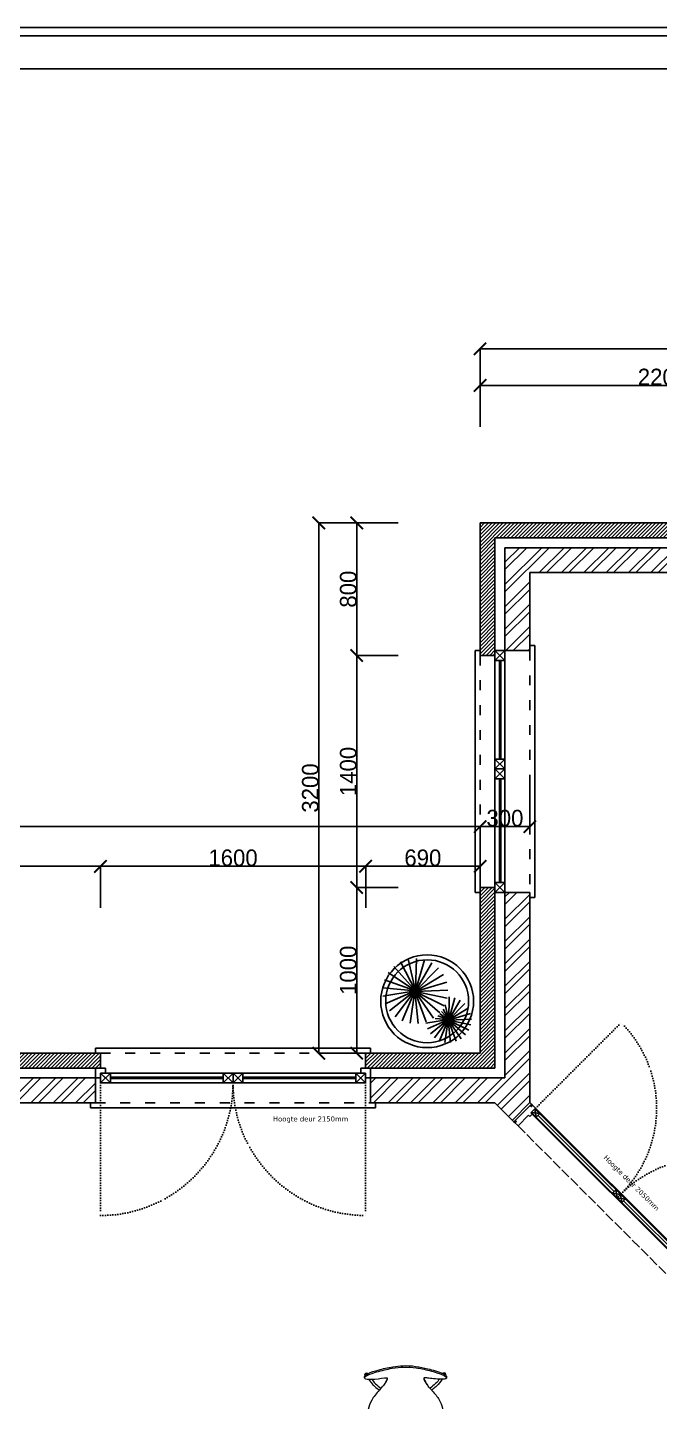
# Model space of a CAD drawing. Header units: millimetres. Extents: x -153917 to -31303, y -39726 to 31262.
# Drawn here: x -71831 to -68020, y -167 to 8125 of the extents above; entities that cross this region are included whole.
import ezdxf

# ---------------------------------------------------------------- set-up
doc = ezdxf.new("R2010")
doc.units = ezdxf.units.MM
doc.header["$LTSCALE"] = 5
for name, pattern in [('ACAD_ISO02W100', [15, 12, -3]), ('ACAD_ISO03W100', [30, 12, -18]), ('ACAD_ISO07W100', [3, 0, -3])]:
    doc.linetypes.add(name, pattern=pattern)
for name, color, linetype in [('Bemating', 1, 'Continuous'), ('bomen', 62, 'Continuous'), ('Deuren', 8, 'Continuous'), ('glas', 4, 'Continuous'), ('invulling muren', 252, 'Continuous'), ('KADER', 7, 'Continuous'), ('Meubel', 8, 'Continuous'), ('muren', 7, 'Continuous'), ('ramen', 8, 'Continuous'), ('Tekst', 7, 'Continuous')]:
    doc.layers.add(name, color=color, linetype=linetype)
doc.layers.add('tegel', color=7, linetype='Continuous', lineweight=0, true_color=0xcbcac8)
doc.layers.add('verre', color=4, linetype='Continuous', lineweight=0)
doc.styles.add('Geneva', font='')
doc.styles.get('Geneva').set_extended_font_data('Geneva')
doc.dimstyles.new('ISO-25', dxfattribs={"dimtxt": 100, "dimasz": 25, "dimexe": 1.25, "dimexo": 0.625, "dimtad": 1, "dimtxsty": 'Standard', "dimblk": 'ARCHTICK', "dimcen": 2.5, "dimse1": 1, "dimse2": 1, "dimadec": 0, "dimazin": 0, "dimtfac": 1, "dimtmove": 0, "dimatfit": 3, "dimfxl": 1, "dimarcsym": 0})

# ---------------------------------------------------------------- blocks, each defined once
blk = doc.blocks.new('_ArchTick')
at = {"color": 0, "linetype": 'ByBlock', "const_width": 0.15}
blk.add_lwpolyline([(-0.5, -0.5), (0.5, 0.5)], dxfattribs=at)
blk = doc.blocks.new('*D524')
at = {"layer": 'Bemating', "color": 0, "lineweight": -2, "transparency": 16777216}
for p, q in [((-80401.8, -10738.3), (-80401.8, -10989.5)), ((-63201.8, -10738.3), (-63201.8, -10989.5)), ((-80401.8, -10988.3), (-63201.8, -10988.3))]:
    blk.add_line(p, q, dxfattribs=at)
at = {"layer": 'Defpoints', "color": 0, "transparency": 16777216}
for p in [(-80401.8, 501.3), (-63201.8, -2778.7), (-63201.8, -10988.3)]:
    blk.add_point(p, dxfattribs=at)
at = {"layer": 'Bemating', "color": 0, "lineweight": -2, "transparency": 16777216, "xscale": 75, "yscale": 75, "zscale": 75, "rotation": 180}
blk.add_blockref('_ArchTick', (-80401.8, -10988.3), dxfattribs=at)
at = {"layer": 'Bemating', "color": 0, "lineweight": -2, "transparency": 16777216, "xscale": 75, "yscale": 75, "zscale": 75}
blk.add_blockref('_ArchTick', (-63201.8, -10988.3), dxfattribs=at)
at = {"layer": 'Bemating', "color": 0, "transparency": 16777216, "insert": (-71801.8, -10937.6), "char_height": 100, "attachment_point": 5, "style": 'Geneva'}
blk.add_mtext('17200', dxfattribs=at)
blk = doc.blocks.new('*D516')
at = {"layer": 'Bemating', "color": 0, "lineweight": -2, "transparency": 16777216}
for p, q in [((-69101.8, 5935.7), (-69101.8, 6186.9)), ((-69101.8, 6185.7), (-63201.8, 6185.7)), ((-63201.8, 5935.7), (-63201.8, 6186.9))]:
    blk.add_line(p, q, dxfattribs=at)
at = {"layer": 'Defpoints', "color": 0, "transparency": 16777216}
for p in [(-63201.8, 6185.7), (-69101.8, 5135.3), (-63201.8, 5135.3)]:
    blk.add_point(p, dxfattribs=at)
at = {"layer": 'Bemating', "color": 0, "lineweight": -2, "transparency": 16777216, "xscale": 75, "yscale": 75, "zscale": 75, "rotation": 180}
blk.add_blockref('_ArchTick', (-69101.8, 6185.7), dxfattribs=at)
at = {"layer": 'Bemating', "color": 0, "lineweight": -2, "transparency": 16777216, "xscale": 75, "yscale": 75, "zscale": 75}
blk.add_blockref('_ArchTick', (-63201.8, 6185.7), dxfattribs=at)
at = {"layer": 'Bemating', "color": 0, "transparency": 16777216, "insert": (-66151.8, 6236.3), "char_height": 100, "attachment_point": 5, "style": 'Geneva'}
blk.add_mtext('5900', dxfattribs=at)
blk = doc.blocks.new('*D527')
at = {"layer": 'Bemating', "color": 0, "lineweight": -2, "transparency": 16777216}
for p, q in [((-69824.7, 5135.3), (-70076, 5135.3)), ((-70074.7, 5135.3), (-70074.7, 1935.3)), ((-69824.7, 1935.3), (-70076, 1935.3))]:
    blk.add_line(p, q, dxfattribs=at)
at = {"layer": 'Defpoints', "color": 0, "transparency": 16777216}
for p in [(-69101.8, 5135.3), (-70074.7, 1935.3), (-69101.8, 1935.3)]:
    blk.add_point(p, dxfattribs=at)
at = {"layer": 'Bemating', "color": 0, "lineweight": -2, "transparency": 16777216, "xscale": 75, "yscale": 75, "zscale": 75}
for p, rotation in [((-70074.7, 5135.3), 90), ((-70074.7, 1935.3), 270)]:
    blk.add_blockref('_ArchTick', p, dxfattribs=dict(at, rotation=rotation))
at = {"layer": 'Bemating', "color": 0, "transparency": 16777216, "insert": (-70125.3, 3535.3), "char_height": 100, "attachment_point": 5, "rotation": 90, "style": 'Geneva'}
blk.add_mtext('3200', dxfattribs=at)
blk = doc.blocks.new('*D528')
at = {"layer": 'Bemating', "color": 0, "lineweight": -2, "transparency": 16777216}
for p, q in [((-69595.8, 5135.3), (-69847, 5135.3)), ((-69845.8, 5135.3), (-69845.8, 4335.3)), ((-69595.8, 4335.3), (-69847, 4335.3))]:
    blk.add_line(p, q, dxfattribs=at)
at = {"layer": 'Defpoints', "color": 0, "transparency": 16777216}
for p in [(-69101.8, 5135.3), (-69845.8, 4335.3), (-69101.8, 4335.3)]:
    blk.add_point(p, dxfattribs=at)
at = {"layer": 'Bemating', "color": 0, "lineweight": -2, "transparency": 16777216, "xscale": 75, "yscale": 75, "zscale": 75}
for p, rotation in [((-69845.8, 5135.3), 90), ((-69845.8, 4335.3), 270)]:
    blk.add_blockref('_ArchTick', p, dxfattribs=dict(at, rotation=rotation))
at = {"layer": 'Bemating', "color": 0, "transparency": 16777216, "insert": (-69896.4, 4735.3), "char_height": 100, "attachment_point": 5, "rotation": 90, "style": 'Geneva'}
blk.add_mtext('800', dxfattribs=at)
blk = doc.blocks.new('*D529')
at = {"layer": 'Bemating', "color": 0, "lineweight": -2, "transparency": 16777216}
for p, q in [((-69595.8, 4335.3), (-69847, 4335.3)), ((-69845.8, 4335.3), (-69845.8, 2935.3)), ((-69595.8, 2935.3), (-69847, 2935.3))]:
    blk.add_line(p, q, dxfattribs=at)
at = {"layer": 'Defpoints', "color": 0, "transparency": 16777216}
for p in [(-69101.8, 4335.3), (-69845.8, 2935.3), (-69101.8, 2935.3)]:
    blk.add_point(p, dxfattribs=at)
at = {"layer": 'Bemating', "color": 0, "lineweight": -2, "transparency": 16777216, "xscale": 75, "yscale": 75, "zscale": 75}
for p, rotation in [((-69845.8, 4335.3), 90), ((-69845.8, 2935.3), 270)]:
    blk.add_blockref('_ArchTick', p, dxfattribs=dict(at, rotation=rotation))
at = {"layer": 'Bemating', "color": 0, "transparency": 16777216, "insert": (-69896.4, 3635.3), "char_height": 100, "attachment_point": 5, "rotation": 90, "style": 'Geneva'}
blk.add_mtext('1400', dxfattribs=at)
blk = doc.blocks.new('*D517')
at = {"layer": 'Bemating', "color": 0, "lineweight": -2, "transparency": 16777216}
for p, q in [((-69595.8, 2935.3), (-69847, 2935.3)), ((-69845.8, 2935.3), (-69845.8, 1935.3)), ((-69595.8, 1935.3), (-69847, 1935.3))]:
    blk.add_line(p, q, dxfattribs=at)
at = {"layer": 'Defpoints', "color": 0, "transparency": 16777216}
for p in [(-69101.8, 2935.3), (-69845.8, 1935.3), (-69101.8, 1935.3)]:
    blk.add_point(p, dxfattribs=at)
at = {"layer": 'Bemating', "color": 0, "lineweight": -2, "transparency": 16777216, "xscale": 75, "yscale": 75, "zscale": 75}
for p, rotation in [((-69845.8, 2935.3), 90), ((-69845.8, 1935.3), 270)]:
    blk.add_blockref('_ArchTick', p, dxfattribs=dict(at, rotation=rotation))
at = {"layer": 'Bemating', "color": 0, "transparency": 16777216, "insert": (-69896.4, 2435.3), "char_height": 100, "attachment_point": 5, "rotation": 90, "style": 'Geneva'}
blk.add_mtext('1000', dxfattribs=at)
blk = doc.blocks.new('*D530')
at = {"layer": 'Bemating', "color": 0, "lineweight": -2, "transparency": 16777216}
for p, q in [((-80401.8, 3052.4), (-80401.8, 3303.7)), ((-80401.8, 3302.4), (-69101.8, 3302.4)), ((-69101.8, 3052.4), (-69101.8, 3303.7))]:
    blk.add_line(p, q, dxfattribs=at)
at = {"layer": 'Defpoints', "color": 0, "transparency": 16777216}
for p in [(-69101.8, 3302.4), (-80401.8, 1935.3), (-69101.8, 1935.3)]:
    blk.add_point(p, dxfattribs=at)
at = {"layer": 'Bemating', "color": 0, "lineweight": -2, "transparency": 16777216, "xscale": 75, "yscale": 75, "zscale": 75, "rotation": 180}
blk.add_blockref('_ArchTick', (-80401.8, 3302.4), dxfattribs=at)
at = {"layer": 'Bemating', "color": 0, "lineweight": -2, "transparency": 16777216, "xscale": 75, "yscale": 75, "zscale": 75}
blk.add_blockref('_ArchTick', (-69101.8, 3302.4), dxfattribs=at)
at = {"layer": 'Bemating', "color": 0, "transparency": 16777216, "insert": (-74751.8, 3353), "char_height": 100, "attachment_point": 5, "style": 'Geneva'}
blk.add_mtext('11300', dxfattribs=at)
blk = doc.blocks.new('*D531')
at = {"layer": 'Bemating', "color": 0, "lineweight": -2, "transparency": 16777216}
for p, q in [((-68801.8, 3552.4), (-68801.8, 3301.2)), ((-69101.8, 3052.4), (-69101.8, 3303.7)), ((-69101.8, 3302.4), (-68801.8, 3302.4))]:
    blk.add_line(p, q, dxfattribs=at)
at = {"layer": 'Defpoints', "color": 0, "transparency": 16777216}
for p in [(-68801.8, 4365.3), (-68801.8, 3302.4), (-69101.8, 1935.3)]:
    blk.add_point(p, dxfattribs=at)
at = {"layer": 'Bemating', "color": 0, "lineweight": -2, "transparency": 16777216, "xscale": 75, "yscale": 75, "zscale": 75, "rotation": 180}
blk.add_blockref('_ArchTick', (-69101.8, 3302.4), dxfattribs=at)
at = {"layer": 'Bemating', "color": 0, "lineweight": -2, "transparency": 16777216, "xscale": 75, "yscale": 75, "zscale": 75}
blk.add_blockref('_ArchTick', (-68801.8, 3302.4), dxfattribs=at)
at = {"layer": 'Bemating', "color": 0, "transparency": 16777216, "insert": (-68951.8, 3353), "char_height": 100, "attachment_point": 5, "style": 'Geneva'}
blk.add_mtext('300', dxfattribs=at)
blk = doc.blocks.new('*D540')
at = {"layer": 'Bemating', "color": 0, "lineweight": -2, "transparency": 16777216}
for p, q in [((-72791.8, 2812.9), (-72791.8, 3064.1)), ((-72791.8, 3062.9), (-71391.8, 3062.9)), ((-71391.8, 2812.9), (-71391.8, 3064.1))]:
    blk.add_line(p, q, dxfattribs=at)
at = {"layer": 'Defpoints', "color": 0, "transparency": 16777216}
for p in [(-71391.8, 3062.9), (-72791.8, 1935.3), (-71391.8, 1935.3)]:
    blk.add_point(p, dxfattribs=at)
at = {"layer": 'Bemating', "color": 0, "lineweight": -2, "transparency": 16777216, "xscale": 75, "yscale": 75, "zscale": 75, "rotation": 180}
blk.add_blockref('_ArchTick', (-72791.8, 3062.9), dxfattribs=at)
at = {"layer": 'Bemating', "color": 0, "lineweight": -2, "transparency": 16777216, "xscale": 75, "yscale": 75, "zscale": 75}
blk.add_blockref('_ArchTick', (-71391.8, 3062.9), dxfattribs=at)
at = {"layer": 'Bemating', "color": 0, "transparency": 16777216, "insert": (-72091.8, 3113.5), "char_height": 100, "attachment_point": 5, "style": 'Geneva'}
blk.add_mtext('1400', dxfattribs=at)
blk = doc.blocks.new('*D541')
at = {"layer": 'Bemating', "color": 0, "lineweight": -2, "transparency": 16777216}
for p, q in [((-71391.8, 2812.9), (-71391.8, 3064.1)), ((-71391.8, 3062.9), (-69791.8, 3062.9)), ((-69791.8, 2812.9), (-69791.8, 3064.1))]:
    blk.add_line(p, q, dxfattribs=at)
at = {"layer": 'Defpoints', "color": 0, "transparency": 16777216}
for p in [(-69791.8, 3062.9), (-71391.8, 1935.3), (-69791.8, 1890.3)]:
    blk.add_point(p, dxfattribs=at)
at = {"layer": 'Bemating', "color": 0, "lineweight": -2, "transparency": 16777216, "xscale": 75, "yscale": 75, "zscale": 75, "rotation": 180}
blk.add_blockref('_ArchTick', (-71391.8, 3062.9), dxfattribs=at)
at = {"layer": 'Bemating', "color": 0, "lineweight": -2, "transparency": 16777216, "xscale": 75, "yscale": 75, "zscale": 75}
blk.add_blockref('_ArchTick', (-69791.8, 3062.9), dxfattribs=at)
at = {"layer": 'Bemating', "color": 0, "transparency": 16777216, "insert": (-70591.8, 3113.5), "char_height": 100, "attachment_point": 5, "style": 'Geneva'}
blk.add_mtext('1600', dxfattribs=at)
blk = doc.blocks.new('*D542')
at = {"layer": 'Bemating', "color": 0, "lineweight": -2, "transparency": 16777216}
for p, q in [((-69791.8, 2812.9), (-69791.8, 3064.1)), ((-69791.8, 3062.9), (-69101.8, 3062.9)), ((-69101.8, 2812.9), (-69101.8, 3064.1))]:
    blk.add_line(p, q, dxfattribs=at)
at = {"layer": 'Defpoints', "color": 0, "transparency": 16777216}
for p in [(-69101.8, 3062.9), (-69101.8, 1935.3), (-69791.8, 1890.3)]:
    blk.add_point(p, dxfattribs=at)
at = {"layer": 'Bemating', "color": 0, "lineweight": -2, "transparency": 16777216, "xscale": 75, "yscale": 75, "zscale": 75, "rotation": 180}
blk.add_blockref('_ArchTick', (-69791.8, 3062.9), dxfattribs=at)
at = {"layer": 'Bemating', "color": 0, "lineweight": -2, "transparency": 16777216, "xscale": 75, "yscale": 75, "zscale": 75}
blk.add_blockref('_ArchTick', (-69101.8, 3062.9), dxfattribs=at)
at = {"layer": 'Bemating', "color": 0, "transparency": 16777216, "insert": (-69446.8, 3113.5), "char_height": 100, "attachment_point": 5, "style": 'Geneva'}
blk.add_mtext('690', dxfattribs=at)
blk = doc.blocks.new('*D574')
at = {"layer": 'Bemating', "color": 0, "lineweight": -2, "transparency": 16777216}
for p, q in [((-69101.8, 5714.6), (-69101.8, 5965.9)), ((-69101.8, 5964.6), (-66901.8, 5964.6)), ((-66901.8, 5714.6), (-66901.8, 5965.9))]:
    blk.add_line(p, q, dxfattribs=at)
at = {"layer": 'Defpoints', "color": 0, "transparency": 16777216}
for p in [(-66901.8, 5964.6), (-69101.8, 5135.3), (-66901.8, 5135.3)]:
    blk.add_point(p, dxfattribs=at)
at = {"layer": 'Bemating', "color": 0, "lineweight": -2, "transparency": 16777216, "xscale": 75, "yscale": 75, "zscale": 75, "rotation": 180}
blk.add_blockref('_ArchTick', (-69101.8, 5964.6), dxfattribs=at)
at = {"layer": 'Bemating', "color": 0, "lineweight": -2, "transparency": 16777216, "xscale": 75, "yscale": 75, "zscale": 75}
blk.add_blockref('_ArchTick', (-66901.8, 5964.6), dxfattribs=at)
at = {"layer": 'Bemating', "color": 0, "transparency": 16777216, "insert": (-68001.8, 6015.3), "char_height": 100, "attachment_point": 5, "style": 'Geneva'}
blk.add_mtext('2200', dxfattribs=at)
blk = doc.blocks.new('A$C0EE24A55')
at = {"linetype": 'Continuous'}
for p, q in [((0.713, 1.12), (0.553, 1.81)), ((0.713, 1.116), (0.905, 1.798)), ((0.714, 1.118), (0.73, 1.826)), ((0.71, 1.125), (0.12, 1.518)), ((0.712, 1.123), (0.238, 1.651)), ((0.713, 1.122), (0.386, 1.75)), ((0.712, 1.112), (1.208, 1.618)), ((0.713, 1.114), (1.068, 1.727)), ((0.708, 1.126), (0.039, 1.36)), ((0.708, 1.11), (1.387, 1.314)), ((0.71, 1.111), (1.317, 1.477)), ((0.706, 1.126), (0, 1.187)), ((0.704, 1.126), (0.005, 1.009)), ((0.702, 1.125), (0.054, 0.838)), ((0.7, 1.124), (0.144, 0.685)), ((0.699, 1.123), (0.27, 0.559)), ((0.698, 1.121), (0.422, 0.468)), ((0.698, 1.119), (0.593, 0.418)), ((0.698, 1.117), (0.77, 0.412)), ((0.698, 1.115), (0.944, 0.45)), ((0.699, 1.113), (1.102, 0.53)), ((0.7, 1.112), (1.236, 0.648)), ((0.702, 1.111), (1.336, 0.794)), ((0.704, 1.11), (1.397, 0.961)), ((0.706, 1.11), (1.414, 1.138)), ((1.432, 0.494), (1.444, 0.99)), ((1.432, 0.493), (1.567, 0.97)), ((1.432, 0.491), (1.681, 0.921)), ((1.43, 0.499), (1.24, 0.626)), ((1.431, 0.498), (1.275, 0.671)), ((1.432, 0.497), (1.312, 0.728)), ((1.432, 0.496), (1.357, 0.821)), ((1.429, 0.489), (1.904, 0.631)), ((1.43, 0.489), (1.855, 0.746)), ((1.431, 0.49), (1.779, 0.844)), ((1.426, 0.5), (0.936, 0.418)), ((1.424, 0.499), (0.971, 0.298)), ((1.423, 0.499), (1.034, 0.191)), ((1.422, 0.498), (1.122, 0.103)), ((1.427, 0.5), (1.135, 0.525)), ((1.429, 0.5), (1.198, 0.58)), ((1.422, 0.496), (1.228, 0.039)), ((1.421, 0.495), (1.348, 0.004)), ((1.421, 0.493), (1.472, 0)), ((1.422, 0.492), (1.594, 0.027)), ((1.422, 0.491), (1.705, 0.083)), ((1.423, 0.49), (1.798, 0.165)), ((1.424, 0.489), (1.868, 0.268)), ((1.426, 0.489), (1.911, 0.385)), ((1.427, 0.489), (1.923, 0.508))]:
    blk.add_line(p, q, dxfattribs=at)

msp = doc.modelspace()

# ---------------------------------------------------------------- hatches: boundary and pattern name
at = {"layer": 'invulling muren'}
h = msp.add_hatch(dxfattribs=at)
h.set_pattern_fill('ANSI31', color=256, scale=5)
h.set_pattern_definition([(45, (1e-11, -23136.502), (-11.2253202, 11.2253202), [])])
h.paths.add_polyline_path([(-79351.814, 1935.315), (-80401.814, 1935.315), (-80401.814, 651.315), (-80401.814, 501.315), (-80401.814, -464.685), (-80311.814, -464.685), (-80311.814, -434.685), (-80311.814, 651.315), (-80311.814, 1845.315), (-79351.814, 1845.315)])
h.paths.add_polyline_path([(-80311.814, -1464.685), (-80401.814, -1464.685), (-80401.814, -3674.685), (-80311.814, -3674.685), (-80311.814, -3644.685)])
h.paths.add_polyline_path([(-80311.814, -4674.685), (-80401.814, -4674.685), (-80401.814, -7064.685), (-79301.814, -7064.685), (-79301.814, -6974.685), (-79331.814, -6974.685), (-80311.814, -6974.685)])
h.paths.add_polyline_path([(-77201.814, -6974.685), (-77901.814, -6974.685), (-77901.814, -7064.685), (-77871.814, -7064.685), (-77201.814, -7064.685)])
h.paths.add_polyline_path([(-73801.814, -6974.685), (-73831.814, -6974.685), (-75801.814, -6974.685), (-75801.814, -7064.685), (-75771.814, -7064.685), (-74301.814, -7064.685), (-73901.814, -7064.685), (-73801.814, -7064.685)])
h.paths.add_polyline_path([(-73901.814, -7064.685), (-73991.814, -7064.685), (-73991.814, -7374.685), (-74211.814, -7374.685), (-74211.814, -7064.685), (-74301.814, -7064.685), (-74301.814, -7464.685), (-73901.814, -7464.685)])
h.paths.add_polyline_path([(-73901.814, -9464.685), (-74301.814, -9464.685), (-74301.814, -9864.685), (-73901.814, -9864.685)])
h.paths.add_polyline_path([(-73991.814, -9774.685), (-74211.814, -9774.685), (-74211.814, -9554.685), (-73991.814, -9554.685)], flags=16)
h.paths.add_polyline_path([(-71501.814, -9464.685), (-71901.814, -9464.685), (-71901.814, -9864.685), (-71501.814, -9864.685), (-71501.814, -9774.685), (-71811.814, -9774.685), (-71811.814, -9554.685), (-71501.814, -9554.685)], flags=17)
h.paths.add_polyline_path([(-71411.814, -6974.685), (-71971.814, -6974.685), (-72001.814, -6974.685), (-72001.814, -7064.685), (-71501.814, -7064.685), (-71501.814, -9564.685), (-71501.814, -9864.685), (-70001.814, -9864.685), (-70001.814, -9774.685), (-70031.814, -9774.685), (-71411.814, -9774.685)])
h.paths.add_polyline_path([(-67401.814, -9164.685), (-67401.814, -6564.685), (-66901.814, -6564.685), (-66901.814, -6264.685), (-66931.814, -6264.685), (-66991.814, -6264.685), (-66991.814, -6474.685), (-67491.814, -6474.685), (-67491.814, -9774.685), (-68571.814, -9774.685), (-68601.814, -9774.685), (-68601.814, -9864.685), (-68571.814, -9864.685), (-67401.814, -9864.685)])
h.paths.add_polyline_path([(-74191.814, 1935.315), (-74221.814, 1935.315), (-76051.814, 1935.315), (-76051.814, 1845.315), (-75941.814, 1845.315), (-74191.814, 1845.315)])
h.paths.add_polyline_path([(-71391.814, 1935.315), (-72791.814, 1935.315), (-72791.814, 1845.315), (-72761.814, 1845.315), (-71391.814, 1845.315)])
h.paths.add_polyline_path([(-69011.814, 2935.315), (-69101.814, 2935.315), (-69101.814, 2905.315), (-69101.814, 1935.315), (-69791.814, 1935.315), (-69791.814, 1845.315), (-69761.814, 1845.315), (-69011.814, 1845.315)])
h.paths.add_polyline_path([(-66901.814, 5135.315), (-66931.814, 5135.315), (-69101.814, 5135.315), (-69101.814, 4335.315), (-69011.814, 4335.315), (-69011.814, 4365.315), (-69011.814, 5045.315), (-66931.814, 5045.315), (-66901.814, 5045.315)])
h.paths.add_polyline_path([(-63201.814, 5135.315), (-65401.814, 5135.315), (-65401.814, 5045.315), (-65371.814, 5045.315), (-63291.814, 5045.315), (-63291.814, 4172.815), (-63291.814, 2835.315), (-63201.814, 2835.315), (-63201.814, 2865.315)])
h.paths.add_polyline_path([(-63201.814, 1935.315), (-63291.814, 1935.315), (-63291.814, 1905.315), (-63291.814, -764.685), (-63201.814, -764.685), (-63201.814, 651.315)])
h.paths.add_polyline_path([(-63201.814, -2928.685), (-63201.814, -1764.685), (-63291.814, -1764.685), (-63291.814, -1794.685), (-63291.814, -5602.185), (-63291.814, -6474.685), (-63811.814, -6474.685), (-63811.814, -6264.685), (-63901.814, -6264.685), (-63901.814, -6564.685), (-63201.814, -6564.685), (-63201.814, -5614.685), (-63201.814, -5464.685)])
h = msp.add_hatch(dxfattribs=at)
h.set_pattern_fill('ANSI32', color=256, scale=10)
h.set_pattern_definition([(45, (1e-11, -23136.5), (-67.35192, 67.35192), []), (45, (44.9, -23136.5), (-67.35192, 67.35192), [])])
h.paths.add_polyline_path([(-66931.814, 4985.315), (-68951.814, 4985.315), (-68951.814, 4365.315), (-68801.814, 4365.315), (-68801.814, 4395.315), (-68801.814, 4835.315), (-66931.814, 4835.315)])
h.paths.add_polyline_path([(-63351.814, 4985.315), (-65371.814, 4985.315), (-65371.814, 4835.315), (-63501.814, 4835.315), (-63501.814, 4172.815), (-63501.814, 2865.315), (-63351.814, 2865.315), (-63351.814, 4172.815)])
h.paths.add_polyline_path([(-68801.814, 2905.315), (-68951.814, 2905.315), (-68951.814, 1785.315), (-69761.814, 1785.315), (-69761.814, 1635.315), (-69731.814, 1635.315), (-69011.814, 1635.315), (-68897.75, 1521.252), (-68890.679, 1528.323), (-68791.684, 1627.318), (-68801.814, 1637.447)])
h.paths.add_polyline_path([(-71421.814, 1785.315), (-72761.814, 1785.315), (-72761.814, 1635.315), (-72731.814, 1635.315), (-72371.814, 1635.315), (-71421.814, 1635.315)])
h.paths.add_polyline_path([(-74221.814, 1785.315), (-75941.814, 1785.315), (-75941.814, 1845.315), (-76091.814, 1845.315), (-76091.814, 1635.315), (-75301.814, 1635.315), (-75301.814, 385.315), (-75301.814, -64.685), (-75301.814, -564.685), (-75301.814, -964.685), (-75751.814, -964.685), (-75751.814, -1414.685), (-75301.814, -1414.685), (-75301.814, -1464.685), (-75291.814, -1464.685), (-75151.814, -1464.685), (-75151.814, -664.685), (-75151.814, 1635.315), (-74221.814, 1635.315)])
h.paths.add_polyline_path([(-75301.814, -1164.685), (-75301.814, -1314.685), (-75651.814, -1314.685), (-75651.814, -1164.685)], flags=16)
h.paths.add_polyline_path([(-75315.634, -1235.416, -1), (-75415.634, -1235.416, -1)], flags=0)
h.paths.add_polyline_path([(-75443.869, -1235.416, -1), (-75543.869, -1235.416, -1)], flags=0)
h.paths.add_polyline_path([(-79311.814, 1845.315), (-79461.814, 1845.315), (-79461.814, 1785.315), (-80251.814, 1785.315), (-80251.814, 651.315), (-80251.814, -434.685), (-80101.814, -434.685), (-80101.814, -404.685), (-80101.814, 651.315), (-80101.814, 1635.315), (-79311.814, 1635.315)])
h.paths.add_polyline_path([(-80101.814, -1524.685), (-80101.814, -1494.685), (-80251.814, -1494.685), (-80251.814, -3644.685), (-80101.814, -3644.685), (-80101.814, -2464.685)])
h.paths.add_polyline_path([(-80101.814, -4704.685), (-80251.814, -4704.685), (-80251.814, -6914.685), (-79331.814, -6914.685), (-79331.814, -6764.685), (-79361.814, -6764.685), (-80101.814, -6764.685), (-80101.814, -5676.685)])
h.paths.add_polyline_path([(-77231.814, -6764.685), (-77871.814, -6764.685), (-77871.814, -6914.685), (-77231.814, -6914.685)])
h.paths.add_polyline_path([(-73831.814, -6764.685), (-74101.814, -6764.685), (-75151.814, -6764.685), (-75151.814, -6514.685), (-75161.814, -6514.685), (-75301.814, -6514.685), (-75301.814, -6764.685), (-75771.814, -6764.685), (-75771.814, -6914.685), (-73831.814, -6914.685)])
h.paths.add_polyline_path([(-75151.814, -2314.685), (-75161.814, -2314.685), (-75301.814, -2314.685), (-75301.814, -3064.685), (-75301.814, -3164.685), (-75301.814, -4764.685), (-75291.814, -4764.685), (-75151.814, -4764.685), (-75151.814, -3214.685), (-72251.814, -3214.685), (-71561.814, -3214.685), (-71432.334, -3344.164), (-71425.263, -3337.093), (-71326.268, -3238.098), (-71499.682, -3064.685), (-75151.814, -3064.685)])
h.paths.add_polyline_path([(-70551.814, -4014.685), (-70501.814, -4014.685), (-70501.814, -4004.685), (-70501.814, -3864.685), (-70699.682, -3864.685), (-70725.227, -3839.139), (-70732.298, -3846.21), (-70831.293, -3945.205), (-70701.814, -4074.685), (-70701.814, -5164.685), (-70751.814, -5164.685), (-70751.814, -5264.685), (-70701.814, -5264.685), (-70701.814, -6764.685), (-71701.814, -6764.685), (-71701.814, -5264.685), (-71601.814, -5264.685), (-71601.814, -5164.685), (-71801.814, -5164.685), (-71801.814, -6764.685), (-71971.814, -6764.685), (-71971.814, -6914.685), (-71411.814, -6914.685), (-71351.814, -6914.685), (-71351.814, -9714.685), (-70031.814, -9714.685), (-70031.814, -9564.685), (-70061.814, -9564.685), (-71201.814, -9564.685), (-71201.814, -6914.685), (-70551.814, -6914.685)])
h.paths.add_polyline_path([(-67401.814, -5676.685), (-67401.814, -5614.685), (-67411.814, -5614.685), (-67701.814, -5614.685), (-67701.814, -9564.685), (-68571.814, -9564.685), (-68571.814, -9714.685), (-67551.814, -9714.685), (-67551.814, -6414.685), (-67491.814, -6414.685), (-66991.814, -6414.685), (-66991.814, -6264.685), (-67401.814, -6264.685)])
h.paths.add_polyline_path([(-63351.814, -5602.185), (-63351.814, -1794.685), (-63501.814, -1794.685), (-63501.814, -1824.685), (-63501.814, -2624.685), (-63501.814, -2928.685), (-63501.814, -5614.685), (-63501.814, -6264.685), (-63811.814, -6264.685), (-63811.814, -6414.685), (-63351.814, -6414.685)])
h.paths.add_polyline_path([(-63551.814, -114.685), (-63551.814, -264.685), (-63501.814, -264.685), (-63501.814, -734.685), (-63351.814, -734.685), (-63351.814, 1905.315), (-63501.814, 1905.315), (-63501.814, 1635.315), (-63501.814, 651.315), (-63501.814, -114.685)])
h.paths.add_polyline_path([(-64401.814, -264.685), (-64401.814, -114.685), (-67551.814, -114.685), (-67551.814, 387.447), (-67709.811, 545.445), (-67716.882, 538.374), (-67815.877, 439.379), (-67701.814, 325.315), (-67701.814, -3864.685), (-69651.814, -3864.685), (-69651.814, -3874.685), (-69651.814, -4014.685), (-67701.814, -4014.685), (-67701.814, -4764.685), (-67691.814, -4764.685), (-67401.814, -4764.685), (-67401.814, -264.685)])

# ---------------------------------------------------------------- linework, layer by layer
at = {"layer": 'Deuren', "linetype": 'ACAD_ISO07W100'}
for p, q in [((-68766.936, 1602.569), (-68250.748, 2118.757)), ((-71391.814, 1755.315), (-71391.814, 955.315)), ((-69791.814, 1755.315), (-69791.814, 955.315))]:
    msp.add_line(p, q, dxfattribs=at)
at = {"layer": 'Deuren'}
for p, q in [((-68890.679, 1528.323), (-68791.684, 1627.318)), ((-68795.22, 1574.285), (-68766.936, 1602.569)), ((-67709.811, 545.445), (-68791.684, 1627.318)), ((-68766.936, 1602.569), (-68791.684, 1627.318)), ((-67759.308, 545.445), (-68791.684, 1577.821)), ((-68791.684, 1577.821), (-68742.187, 1570.749)), ((-67738.095, 566.658), (-68770.471, 1599.034)), ((-68763.4, 1549.536), (-68770.471, 1599.034)), ((-68897.75, 1521.252), (-68873.002, 1496.503)), ((-68873.002, 1496.503), (-68809.362, 1560.143)), ((-68802.291, 1553.072), (-68809.362, 1560.143)), ((-68802.291, 1553.072), (-68788.149, 1567.214)), ((-67762.844, 541.909), (-68795.22, 1574.285)), ((-68763.4, 1549.536), (-68742.187, 1570.749)), ((-68303.781, 1089.917), (-68282.567, 1111.13)), ((-68303.781, 1089.917), (-68254.283, 1082.846)), ((-68275.496, 1061.633), (-68282.567, 1111.13)), ((-68279.032, 1058.097), (-68250.748, 1086.381)), ((-68247.212, 1033.348), (-68254.283, 1082.846)), ((-68275.496, 1061.633), (-68225.999, 1054.562)), ((-68247.212, 1033.348), (-68225.999, 1054.562))]:
    msp.add_line(p, q, dxfattribs=at)
at = {"layer": 'Deuren', "linetype": 'ACAD_ISO02W100'}
msp.add_line((-68873.002, 1496.503), (-67840.626, 464.127), dxfattribs=at)
at = {"layer": 'Deuren'}
for points in [[(-68791.684, 1627.318), (-68784.613, 1620.247), (-68791.684, 1613.176), (-68798.755, 1620.247)], [(-68897.75, 1521.252), (-68890.679, 1514.181), (-68883.608, 1521.252), (-68890.679, 1528.323)]]:
    msp.add_lwpolyline(points, close=True, dxfattribs=at)
at = {"layer": 'Deuren', "linetype": 'ACAD_ISO07W100'}
for centre, radius, start, end in [((-68766.936, 1602.569), 730, 314.9999643, 45), ((-71391.814, 1755.315), 800, 270, 0), ((-69791.814, 1755.315), 800, 180, 270), ((-67734.56, 570.193), 730, 45, 135.0000357)]:
    msp.add_arc(centre, radius, start, end, dxfattribs=at)
at = {"layer": 'glas'}
for p, q in [((-68752.793, 1560.143), (-68293.174, 1100.523)), ((-68236.605, 1043.955), (-67776.986, 584.335))]:
    msp.add_line(p, q, dxfattribs=at)
at = {"layer": 'KADER', "linetype": 'Continuous'}
for p, q in [((-82778.23, 8125.167), (-54714.122, 8125.167)), ((-82778.23, 8125.167), (-54714.122, 8125.167)), ((-82728.23, 8075.167), (-54764.122, 8075.167)), ((-82528.23, 7875.167), (-54964.122, 7875.167))]:
    msp.add_line(p, q, dxfattribs=at)
at = {"layer": 'Meubel', "lineweight": -3}
for radius in [280, 250]:
    msp.add_circle((-69420.914, 2248.472), radius, dxfattribs=at)
at = {"layer": 'Meubel', "lineweight": 9}
for points, knots in [([(-69794.591, -9.078), (-69794.663, -9.048), (-69794.731, -9.019), (-69794.803, -8.989), (-69801.355, 1.665), (-69784.952, 11.879), (-69778.368, 0.894)], [0, 0, 0, 0, 1, 1, 1, 2, 2, 2, 2]), ([(-69799.452, -24.158), (-69799.381, -24.143), (-69799.289, -24.108), (-69799.199, -24.069), (-69797.407, -19.92), (-69793.773, -17.187), (-69790.352, -14.802), (-69786.489, -12.108), (-69782.187, -9.679), (-69778.154, -7.658), (-69762.338, 0.263), (-69743.923, 6.339), (-69726.065, 11.105), (-69694.994, 19.395), (-69662.857, 28.245), (-69631.511, 33.538), (-69607.322, 37.625), (-69583.769, 40.298), (-69559.886, 40.861), (-69535.685, 41.429), (-69511.484, 39.599), (-69486.541, 36.125), (-69474.839, 34.493), (-69462.771, 32.153), (-69451.01, 29.683), (-69421.543, 23.491), (-69391.147, 15.486), (-69362.004, 6.761), (-69353.458, 4.202), (-69345.313, 1.32), (-69336.996, -2.169), (-69324.889, -7.244), (-69312.134, -12.534), (-69303.787, -22.84), (-69303.736, -23.331), (-69303.498, -23.471), (-69303.323, -23.563)], [0, 0, 0, 0, 1, 1, 1, 2, 2, 2, 3, 3, 3, 4, 4, 4, 5, 5, 5, 6, 6, 6, 7, 7, 7, 8, 8, 8, 9, 9, 9, 10, 10, 10, 11, 11, 11, 12, 12, 12, 12]), ([(-69779.856, 0.299), (-69779.922, 0.165), (-69780.002, 0.049), (-69780.082, -0.067), (-69780.523, -0.172), (-69780.785, -0.285), (-69781.047, -0.296)], [0, 0, 0, 0, 1, 1, 1, 2, 2, 2, 2]), ([(-69778.368, 0.894), (-69759.545, 10.697), (-69737.19, 17.028), (-69715.944, 22.714), (-69686.799, 30.513), (-69658.385, 38.009), (-69627.534, 42.956), (-69607.756, 46.13), (-69587.136, 48.127), (-69567.926, 49.044), (-69517.3, 51.458), (-69463.179, 42.257), (-69417.372, 30.576), (-69386.238, 22.634), (-69353.88, 15.341), (-69325.3, 1.49)], [0, 0, 0, 0, 1, 1, 1, 2, 2, 2, 3, 3, 3, 4, 4, 4, 5, 5, 5, 5]), ([(-69799.452, -24.158), (-69800.515, -27.835), (-69795.889, -29.883), (-69792.448, -30.746), (-69786.762, -32.172), (-69777.481, -32.089), (-69773.456, -32.446)], [0, 0, 0, 0, 1, 1, 1, 2, 2, 2, 2]), ([(-69799.452, -24.158), (-69799.488, -22.28), (-69800.116, -17.761), (-69799.56, -15.719), (-69798.791, -12.906), (-69796.526, -11.62), (-69794.591, -9.078)], [0, 0, 0, 0, 1, 1, 1, 2, 2, 2, 2]), ([(-69792.01, -7.092), (-69791.975, -7.104), (-69791.936, -7.113), (-69791.9, -7.125), (-69788.292, -4.72), (-69784.521, -2.696), (-69781.047, -0.296)], [0, 0, 0, 0, 1, 1, 1, 2, 2, 2, 2]), ([(-69773.456, -32.446), (-69769.071, -39.426), (-69762.838, -46.681), (-69757.744, -53.2), (-69754.348, -57.546), (-69751.336, -61.847), (-69747.924, -65.702), (-69744.614, -69.444), (-69740.342, -73.165), (-69736.776, -76.282), (-69727.983, -83.968), (-69718.567, -91.273), (-69709.604, -99.423)], [0, 0, 0, 0, 1, 1, 1, 2, 2, 2, 3, 3, 3, 4, 4, 4, 4]), ([(-69755.744, -32.446), (-69730.671, -31.743), (-69701.956, -27.787), (-69678.246, -24.807), (-69673.469, -24.206), (-69668.489, -23.087), (-69664.598, -24.352), (-69663.493, -24.712), (-69662.32, -25.066), (-69662.124, -26.194)], [0, 0, 0, 0, 1, 1, 1, 2, 2, 2, 3, 3, 3, 3]), ([(-69755.744, -32.446), (-69748.653, -40.831), (-69742.217, -51.616), (-69733.204, -59.91), (-69722.624, -69.644), (-69711.491, -78.205), (-69700.078, -88.409)], [0, 0, 0, 0, 1, 1, 1, 2, 2, 2, 2]), ([(-69662.124, -26.194), (-69662.175, -26.206), (-69662.222, -26.221), (-69662.273, -26.236), (-69665.803, -37.42), (-69670.316, -47.341), (-69677.092, -58.403), (-69679.64, -62.568), (-69683.027, -66.265), (-69684.635, -70.013), (-69684.635, -70.016), (-69684.462, -70.093), (-69684.45, -70.102)], [0, 0, 0, 0, 1, 1, 1, 2, 2, 2, 3, 3, 3, 4, 4, 4, 4]), ([(-69662.124, -26.194), (-69662.077, -26.21), (-69662.026, -26.224), (-69661.978, -26.242), (-69660.305, -28.707), (-69662.702, -34.342), (-69664.145, -37.715), (-69668.893, -48.797), (-69677.142, -61.847), (-69684.45, -70.102)], [0, 0, 0, 0, 1, 1, 1, 2, 2, 2, 3, 3, 3, 3]), ([(-69440.502, -26.194), (-69440.567, -26.227), (-69440.633, -26.263), (-69440.699, -26.296), (-69442.118, -30.055), (-69440.106, -33.949), (-69438.63, -37.417), (-69435.692, -44.323), (-69431.545, -51.572), (-69427.029, -58.263), (-69423.951, -62.824), (-69420.79, -67.593), (-69417.432, -70.846)], [0, 0, 0, 0, 1, 1, 1, 2, 2, 2, 3, 3, 3, 4, 4, 4, 4]), ([(-69347.328, -32.446), (-69361.016, -32.22), (-69379.255, -30.356), (-69392.677, -28.677), (-69398.657, -27.927), (-69404.9, -27.096), (-69410.347, -26.403), (-69418.486, -25.364), (-69429.223, -23.429), (-69436.689, -24.054), (-69437.543, -24.126), (-69440.106, -24.566), (-69440.502, -26.194)], [0, 0, 0, 0, 1, 1, 1, 2, 2, 2, 3, 3, 3, 4, 4, 4, 4]), ([(-69403.143, -87.665), (-69408.463, -82.825), (-69412.672, -76.404), (-69417.405, -71.218), (-69417.47, -71.147), (-69417.378, -70.927), (-69417.432, -70.846)], [0, 0, 0, 0, 1, 1, 1, 2, 2, 2, 2]), ([(-69347.328, -32.446), (-69353.472, -40.034), (-69360.42, -50.357), (-69369.869, -59.314), (-69380.246, -69.15), (-69391.191, -77.514), (-69402.315, -87.302), (-69402.536, -87.493), (-69402.89, -87.552), (-69403.143, -87.665)], [0, 0, 0, 0, 1, 1, 1, 2, 2, 2, 3, 3, 3, 3]), ([(-69329.616, -32.446), (-69340.637, -47.279), (-69350.213, -61.425), (-69364.808, -74.496), (-69370.696, -79.768), (-69377.546, -85.269), (-69383.859, -90.571), (-69387.104, -93.294), (-69390.307, -96.149), (-69393.618, -98.679)], [0, 0, 0, 0, 1, 1, 1, 2, 2, 2, 3, 3, 3, 3]), ([(-69303.323, -23.563), (-69302.355, -25.82), (-69304.108, -28.341), (-69306.457, -29.549), (-69311.973, -32.386), (-69324.746, -31.964), (-69329.616, -32.446)], [0, 0, 0, 0, 1, 1, 1, 2, 2, 2, 2]), ([(-69303.323, -23.563), (-69303.001, -21.289), (-69302.602, -17.255), (-69303.215, -15.422), (-69303.989, -13.103), (-69306.69, -10.995), (-69308.928, -8.631)], [0, 0, 0, 0, 1, 1, 1, 2, 2, 2, 2]), ([(-69709.604, -99.423), (-69725.658, -118.109), (-69743.757, -138.393), (-69755.381, -159.317), (-69765.231, -177.049), (-69771.95, -195.205), (-69776.183, -215.024), (-69778.249, -224.702), (-69780.047, -235.874), (-69780.672, -245.328), (-69781.627, -259.777), (-69781.112, -273.613), (-69778.445, -288.789), (-69775.126, -307.671), (-69770.021, -323.278), (-69761.614, -341.645), (-69759.489, -346.292), (-69757.325, -350.692), (-69754.916, -354.892), (-69747.892, -367.144), (-69739.47, -377.793), (-69727.911, -390.107)], [0, 0, 0, 0, 1, 1, 1, 2, 2, 2, 3, 3, 3, 4, 4, 4, 5, 5, 5, 6, 6, 6, 7, 7, 7, 7]), ([(-69393.618, -98.679), (-69393.15, -99.849), (-69391.754, -101.103), (-69390.709, -102.317), (-69373.59, -122.214), (-69359.411, -137.675), (-69348.739, -156.491), (-69339.282, -173.167), (-69332.76, -189.06), (-69328.188, -207.094), (-69321.13, -234.933), (-69319.618, -264.293), (-69324.627, -291.171), (-69331.489, -327.996), (-69347.65, -362.613), (-69375.31, -390.554)], [0, 0, 0, 0, 1, 1, 1, 2, 2, 2, 3, 3, 3, 4, 4, 4, 5, 5, 5, 5])]:
    msp.add_open_spline(points, degree=3, knots=knots, dxfattribs=at)
for points in [[(-69792.954, -8.036), (-69794.716, -1.145), (-69785.286, 4.556), (-69779.856, 0.299)], [(-69792.01, -7.092), (-69792.296, -1.675), (-69785.837, 2.374), (-69781.047, -0.296)], [(-69778.368, 0.894), (-69778.805, 0.558), (-69779.294, 0.343), (-69779.856, 0.299)], [(-69308.928, -8.631), (-69303.784, 1.189), (-69318.105, 11.081), (-69325.3, 1.49)], [(-69325.3, 1.49), (-69324.738, 1.085), (-69324.157, 0.835), (-69323.514, 0.597)], [(-69311.011, -7.143), (-69310.455, -1.082), (-69318.341, 4.047), (-69323.514, 0.597)], [(-69323.514, 0.597), (-69323.211, 0.266), (-69322.773, 0.028), (-69322.323, 0.001)], [(-69312.351, -6.101), (-69312.536, -1.481), (-69318.102, 1.817), (-69322.323, 0.001)], [(-69312.351, -6.101), (-69315.721, -4.032), (-69319.067, -2.032), (-69322.323, 0.001)], [(-69794.591, -9.078), (-69793.847, -9.158), (-69793.579, -8.259), (-69792.954, -8.036)], [(-69792.954, -8.036), (-69792.513, -7.854), (-69792.26, -7.468), (-69792.01, -7.092)], [(-69773.456, -32.446), (-69767.547, -32.517), (-69761.594, -32.41), (-69755.744, -32.446)], [(-69700.078, -88.409), (-69694.473, -82.742), (-69689.341, -76.184), (-69684.45, -70.102)], [(-69440.502, -26.194), (-69435.614, -42.141), (-69426.996, -56.885), (-69417.432, -70.846)], [(-69329.616, -32.446), (-69335.505, -32.463), (-69341.521, -32.419), (-69347.328, -32.446)], [(-69311.011, -7.143), (-69311.494, -6.842), (-69311.949, -6.512), (-69312.351, -6.101)], [(-69308.928, -8.631), (-69309.669, -8.194), (-69310.324, -7.64), (-69311.011, -7.143)], [(-69709.604, -99.423), (-69706.335, -95.866), (-69703.019, -92.193), (-69700.078, -88.409)], [(-69393.618, -98.679), (-69396.981, -95.247), (-69400.345, -91.416), (-69403.143, -87.665)]]:
    msp.add_open_spline(points, degree=3, dxfattribs=at)
at = {"layer": 'muren'}
for p, q in [((-69101.814, 5135.315), (-66901.814, 5135.315)), ((-69101.814, 5135.315), (-69101.814, 4335.315)), ((-69101.814, 5135.315), (-69101.814, 4335.315)), ((-66931.814, 5045.315), (-69011.814, 5045.315)), ((-69011.814, 5045.315), (-69011.814, 4365.315)), ((-68951.814, 4365.315), (-68951.814, 4985.315)), ((-68951.814, 4985.315), (-66931.814, 4985.315)), ((-68801.814, 4835.315), (-66931.814, 4835.315)), ((-68801.814, 4365.315), (-68801.814, 4835.315)), ((-69101.814, 4335.315), (-69011.814, 4335.315)), ((-69011.814, 4335.315), (-69011.814, 4365.315)), ((-69011.814, 4365.315), (-68801.814, 4365.315)), ((-69011.814, 1845.315), (-69011.814, 4172.815)), ((-68951.814, 1785.315), (-68951.814, 4172.815)), ((-69011.814, 3680.315), (-69011.814, 3710.315)), ((-69011.814, 3620.315), (-69011.814, 3650.315)), ((-69101.814, 1935.315), (-69101.814, 2935.315)), ((-69101.814, 2935.315), (-69011.814, 2935.315)), ((-69101.814, 2935.315), (-69011.814, 2935.315)), ((-69101.814, 2905.315), (-69101.814, 2935.315)), ((-69011.814, 2935.315), (-69011.814, 2905.315)), ((-69011.814, 2905.315), (-68801.814, 2905.315)), ((-68801.814, 1637.447), (-68801.814, 2905.315)), ((-72791.814, 1935.315), (-71391.814, 1935.315)), ((-71421.814, 1935.315), (-71391.814, 1935.315)), ((-71391.814, 1935.315), (-71391.814, 1845.315)), ((-71391.814, 1935.315), (-71391.814, 1845.315)), ((-69791.814, 1935.315), (-69101.814, 1935.315)), ((-69791.814, 1935.315), (-69791.814, 1845.315)), ((-76091.814, 1845.315), (-71361.814, 1845.315)), ((-71391.814, 1845.315), (-71421.814, 1845.315)), ((-71421.814, 1845.315), (-71421.814, 1635.315)), ((-71421.814, 1845.315), (-71421.814, 1635.315)), ((-69791.814, 1845.315), (-69761.814, 1845.315)), ((-69011.814, 1845.315), (-69791.814, 1845.315)), ((-69761.814, 1845.315), (-69761.814, 1635.315)), ((-69761.814, 1845.315), (-69761.814, 1635.315)), ((-69761.814, 1845.315), (-69011.814, 1845.315)), ((-75941.814, 1785.315), (-71391.814, 1785.315)), ((-70621.814, 1815.315), (-70591.814, 1815.315)), ((-70561.814, 1815.315), (-70531.814, 1815.315)), ((-69761.814, 1785.315), (-68951.814, 1785.315)), ((-72371.814, 1635.315), (-71421.814, 1635.315)), ((-69761.814, 1635.315), (-69011.814, 1635.315)), ((-69011.814, 1635.315), (-68897.75, 1521.252)), ((-68897.75, 1521.252), (-68791.684, 1627.318)), ((-68897.75, 1521.252), (-68791.684, 1627.318)), ((-68897.75, 1521.252), (-68791.684, 1627.318)), ((-68791.684, 1627.318), (-68897.75, 1521.252)), ((-68791.684, 1627.318), (-68890.679, 1528.323)), ((-68890.679, 1528.323), (-68791.684, 1627.318)), ((-68890.679, 1528.323), (-68791.684, 1627.318)), ((-68801.814, 1637.447), (-68791.684, 1627.318))]:
    msp.add_line(p, q, dxfattribs=at)
at = {"layer": 'muren', "linetype": 'ACAD_ISO03W100'}
for p, q in [((-69101.814, 4335.315), (-69101.814, 2935.315)), ((-68801.814, 4365.315), (-68801.814, 2905.315)), ((-71391.814, 1935.315), (-69891.814, 1935.315)), ((-71421.814, 1635.315), (-69761.814, 1635.315))]:
    msp.add_line(p, q, dxfattribs=at)
at = {"layer": 'ramen'}
for p, q in [((-68801.814, 4365.315), (-68801.814, 4395.315)), ((-68801.814, 4395.315), (-68771.814, 4395.315)), ((-68771.814, 4395.315), (-68771.814, 2875.315)), ((-69101.824, 4365.315), (-69131.824, 4365.315)), ((-69131.824, 4365.315), (-69131.824, 2905.315)), ((-69101.814, 4335.315), (-69101.824, 4365.315)), ((-69011.814, 4365.315), (-69011.814, 2935.315)), ((-69011.814, 4305.315), (-68951.814, 4365.315)), ((-69011.814, 4365.315), (-68951.814, 4305.315)), ((-68951.814, 4365.315), (-68951.814, 4305.315)), ((-68951.814, 2965.315), (-68951.814, 4335.315)), ((-68951.814, 4305.315), (-69011.814, 4305.315)), ((-69011.814, 3650.315), (-68951.814, 3710.315)), ((-69011.814, 3710.315), (-68951.814, 3650.315)), ((-68951.814, 3710.315), (-69011.814, 3710.315)), ((-68951.814, 3650.315), (-69011.814, 3650.315)), ((-69011.814, 3590.315), (-68951.814, 3650.315)), ((-69011.814, 3650.315), (-68951.814, 3590.315)), ((-68951.814, 3710.315), (-68951.814, 3650.315)), ((-68951.814, 3650.315), (-68951.814, 3590.315)), ((-68951.814, 3590.315), (-69011.814, 3590.315)), ((-69131.824, 2935.315), (-69131.824, 2905.315)), ((-69131.824, 2905.315), (-69101.814, 2905.315)), ((-68951.814, 2965.315), (-69011.814, 2965.315)), ((-69011.814, 2965.315), (-68951.814, 2905.315)), ((-68951.814, 2965.315), (-69011.814, 2905.315)), ((-69011.814, 2905.315), (-68951.814, 2905.315)), ((-68951.814, 2905.315), (-68951.814, 2965.315)), ((-68801.814, 2875.315), (-68801.814, 2905.315)), ((-68771.814, 2905.315), (-68771.814, 2875.315)), ((-68771.814, 2875.315), (-68801.814, 2875.315)), ((-69761.814, 1965.325), (-71421.814, 1965.325)), ((-71391.814, 1965.325), (-71421.814, 1965.325)), ((-71421.814, 1965.325), (-71421.814, 1935.315)), ((-69791.814, 1935.315), (-69761.814, 1935.325)), ((-69761.814, 1935.325), (-69761.814, 1965.325)), ((-71421.814, 1845.315), (-71421.814, 1785.315)), ((-71361.814, 1815.315), (-71361.814, 1845.315)), ((-69791.814, 1845.315), (-69821.814, 1845.315)), ((-69821.814, 1845.315), (-69821.814, 1815.315)), ((-71421.814, 1785.315), (-71391.814, 1785.315)), ((-69791.814, 1815.315), (-71391.814, 1815.315)), ((-71361.814, 1785.315), (-71391.814, 1815.315)), ((-71391.814, 1815.315), (-71391.814, 1755.315)), ((-71331.814, 1815.315), (-71391.814, 1755.315)), ((-71331.814, 1755.315), (-71391.814, 1815.315)), ((-71391.814, 1755.315), (-71331.814, 1755.315)), ((-71361.814, 1755.315), (-69791.814, 1755.315)), ((-71331.814, 1755.315), (-71331.814, 1815.315)), ((-70651.814, 1755.315), (-70651.814, 1815.315)), ((-70651.814, 1815.315), (-70591.814, 1755.315)), ((-70591.814, 1815.315), (-70651.814, 1755.315)), ((-70591.814, 1755.315), (-70651.814, 1755.315)), ((-70591.814, 1755.315), (-70591.814, 1815.315)), ((-70591.814, 1815.315), (-70531.814, 1755.315)), ((-70531.814, 1815.315), (-70591.814, 1755.315)), ((-70531.814, 1755.315), (-70591.814, 1755.315)), ((-70531.814, 1755.315), (-70531.814, 1815.315)), ((-69851.814, 1755.315), (-69851.814, 1815.315)), ((-69851.814, 1815.315), (-69791.814, 1755.315)), ((-69851.814, 1755.315), (-69791.814, 1815.315)), ((-69791.814, 1755.315), (-69851.814, 1755.315)), ((-69821.814, 1785.315), (-69791.814, 1815.315)), ((-69791.814, 1815.315), (-69791.814, 1755.315)), ((-69791.814, 1785.315), (-69761.814, 1785.315)), ((-69731.814, 1785.315), (-69761.814, 1785.315)), ((-71451.814, 1605.315), (-71451.814, 1635.315)), ((-71451.814, 1635.315), (-71421.814, 1635.315)), ((-69731.814, 1605.315), (-71451.814, 1605.315)), ((-71421.814, 1605.315), (-71451.814, 1605.315)), ((-69761.814, 1635.315), (-69731.814, 1635.315)), ((-69731.814, 1635.315), (-69731.814, 1605.315))]:
    msp.add_line(p, q, dxfattribs=at)
at = {"layer": 'tegel'}
for points in [[(-69172.24, 2495.197), (-69172.27, 2494.994), (-69172.199, 2494.801)], [(-69293.747, 2136.645), (-69293.777, 2136.442), (-69293.706, 2136.249)]]:
    msp.add_lwpolyline(points, close=True, dxfattribs=at)
at = {"layer": 'verre'}
for p, q in [((-68986.814, 4305.315), (-68986.814, 3710.315)), ((-68981.814, 4305.315), (-68981.814, 3710.315)), ((-68976.814, 4305.315), (-68976.814, 3710.315)), ((-68986.814, 3590.315), (-68986.814, 2965.315)), ((-68981.814, 3590.315), (-68981.814, 2965.315)), ((-68976.814, 3590.315), (-68976.814, 2965.315)), ((-70651.814, 1790.315), (-71331.814, 1790.315)), ((-70651.814, 1785.315), (-71331.814, 1785.315)), ((-70651.814, 1780.315), (-71331.814, 1780.315)), ((-69851.814, 1790.315), (-70531.814, 1790.315)), ((-69851.814, 1785.315), (-70531.814, 1785.315)), ((-69851.814, 1780.315), (-70531.814, 1780.315))]:
    msp.add_line(p, q, dxfattribs=at)

# ---------------------------------------------------------------- block references
at = {"layer": 'bomen', "xscale": 278.1194749120402, "yscale": 278.1194749120402, "zscale": 278.1194749120402}
msp.add_blockref('A$C0EE24A55', (-69688.982, 1999.162), dxfattribs=at)

# ---------------------------------------------------------------- texts
at = {"layer": 'Tekst', "insert": (-70351.003, 1514.639), "char_height": 30, "attachment_point": 7}
msp.add_mtext_dynamic_manual_height_columns('{\\fVerdana|b0|i0|c0|p34;Hoogte deur 2150mm}', width=513.71165, gutter_width=12.5, heights=[0], dxfattribs=at)
at = {"layer": 'Tekst', "insert": (-68338.207, 1323.445), "char_height": 30, "attachment_point": 1, "rotation": 315}
msp.add_mtext_dynamic_manual_height_columns('{\\fVerdana|b0|i0|c0|p34;Hoogte deur 2050mm}', width=513.71165, gutter_width=12.5, heights=[0], dxfattribs=at)

# ---------------------------------------------------------------- dimensions: what is measured, and where the dimension line sits
at = {"layer": 'Bemating'}
for base, p1, p2, override, picture, middle in [((-63201.814, 6185.659), (-69101.814, 5135.315), (-63201.814, 5135.315), {"dimasz": 75, "dimtxsty": 'Geneva', "dimse1": 0, "dimse2": 0, "dimtmove": 1, "dimfxl": 250, "dimfxlon": 1}, '*D516', (-66151.814, 6236.284)), ((-66901.814, 5964.638), (-69101.814, 5135.315), (-66901.814, 5135.315), {"dimasz": 75, "dimtxsty": 'Geneva', "dimse1": 0, "dimse2": 0, "dimfxl": 250, "dimfxlon": 1}, '*D574', (-68001.814, 6015.263)), ((-68801.814, 3302.405), (-69101.814, 1935.315), (-68801.814, 4365.315), {"dimasz": 75, "dimtxsty": 'Geneva', "dimse1": 0, "dimse2": 0, "dimtmove": 1, "dimfxl": 250, "dimfxlon": 1}, '*D531', (-68951.814, 3353.03)), ((-69101.814, 3302.405), (-80401.814, 1935.315), (-69101.814, 1935.315), {"dimasz": 75, "dimtxsty": 'Geneva', "dimse1": 0, "dimse2": 0, "dimfxl": 250, "dimfxlon": 1}, '*D530', (-74751.814, 3353.03)), ((-71391.814, 3062.898), (-72791.814, 1935.315), (-71391.814, 1935.315), {"dimasz": 75, "dimtxsty": 'Geneva', "dimse1": 0, "dimse2": 0, "dimtmove": 1, "dimfxl": 250, "dimfxlon": 1}, '*D540', (-72091.814, 3113.523)), ((-69791.814, 3062.898), (-71391.814, 1935.315), (-69791.814, 1890.315), {"dimasz": 75, "dimtxsty": 'Geneva', "dimse1": 0, "dimse2": 0, "dimtmove": 1, "dimfxl": 250, "dimfxlon": 1}, '*D541', (-70591.814, 3113.523)), ((-69101.814, 3062.898), (-69791.814, 1890.315), (-69101.814, 1935.315), {"dimasz": 75, "dimtxsty": 'Geneva', "dimse1": 0, "dimse2": 0, "dimtmove": 1, "dimfxl": 250, "dimfxlon": 1}, '*D542', (-69446.814, 3113.523)), ((-63201.814, -10988.264), (-80401.814, 501.315), (-63201.814, -2778.685), {"dimasz": 75, "dimtxsty": 'Geneva', "dimse1": 0, "dimse2": 0, "dimfxl": 250, "dimfxlon": 1}, '*D524', (-71801.814, -10937.639))]:
    dim = msp.add_linear_dim(base=base, p1=p1, p2=p2, dimstyle='ISO-25', override=override, dxfattribs=at)
    dim.commit()
    dim.dimension.update_dxf_attribs({"geometry": picture, "text_midpoint": middle})
for base, p1, p2, override, picture, middle in [((-70074.701, 1935.315), (-69101.814, 5135.315), (-69101.814, 1935.315), {"dimasz": 75, "dimtxsty": 'Geneva', "dimse1": 0, "dimse2": 0, "dimfxl": 250, "dimfxlon": 1}, '*D527', (-70125.326, 3535.315)), ((-69845.76, 4335.315), (-69101.814, 5135.315), (-69101.814, 4335.315), {"dimasz": 75, "dimtxsty": 'Geneva', "dimse1": 0, "dimse2": 0, "dimfxl": 250, "dimfxlon": 1}, '*D528', (-69896.385, 4735.315)), ((-69845.76, 2935.315), (-69101.814, 4335.315), (-69101.814, 2935.315), {"dimasz": 75, "dimtxsty": 'Geneva', "dimse1": 0, "dimse2": 0, "dimtmove": 1, "dimfxl": 250, "dimfxlon": 1}, '*D529', (-69896.385, 3635.315)), ((-69845.76, 1935.315), (-69101.814, 2935.315), (-69101.814, 1935.315), {"dimasz": 75, "dimtxsty": 'Geneva', "dimse1": 0, "dimse2": 0, "dimtmove": 1, "dimfxl": 250, "dimfxlon": 1}, '*D517', (-69896.385, 2435.315))]:
    dim = msp.add_linear_dim(base=base, p1=p1, p2=p2, angle=90, dimstyle='ISO-25', override=override, dxfattribs=at)
    dim.commit()
    dim.dimension.update_dxf_attribs({"geometry": picture, "text_midpoint": middle})

doc.saveas('drawing.dxf')
